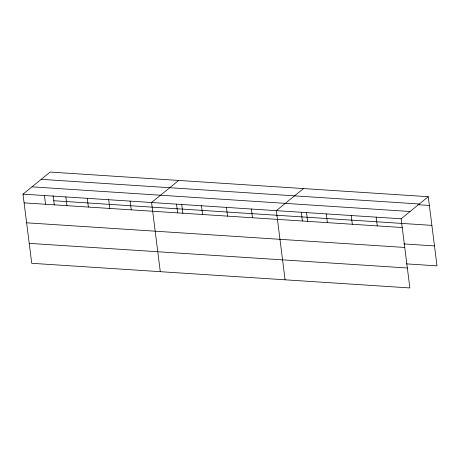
<?xml version="1.0" encoding="UTF-8"?>
<svg xmlns="http://www.w3.org/2000/svg" width="460" height="460" viewBox="0 0 460 460"><rect width="100%" height="100%" fill="white"/><g stroke="black" fill="none" stroke-linecap="round" stroke-linejoin="round"><path stroke-width="0.69" d="M428.266 196.702L401.131 218.782L409.866 287.943L31.734 263.298L23 194.137L50.134 172.057L428.266 196.702L437 265.863L406.341 263.867M178.698 180.435L151.564 202.515L160.298 271.676M303.479 188.571L276.345 210.651L285.085 279.812M41.181 179.342L419.307 203.993M417.956 204.694L429.364 205.436M31.953 186.852L410.084 211.496M23 194.137L401.131 218.782M53.757 200.732L431.888 225.377M24.104 202.871L402.235 227.516M403.822 243.927L434.481 245.922M26.622 222.812L404.754 247.457M29.216 243.357L407.347 268.002M376.171 217.154L377.275 225.889M351.216 215.527L352.32 224.261M326.261 213.9L327.365 222.634M306.475 212.261L307.642 221.496M301.306 212.278L302.41 221.013M251.39 209.024L252.494 217.758M226.435 207.397L227.539 216.131M201.48 205.769L202.578 214.504M181.689 204.125L182.856 213.365M176.519 204.142L177.623 212.876M130.134 201.118L131.238 209.852M108.709 199.72L109.813 208.455M87.279 198.323L88.383 207.058M65.855 196.926L66.959 205.666M53.124 195.747L54.291 204.982M44.425 195.534L45.529 204.269"/></g></svg>
